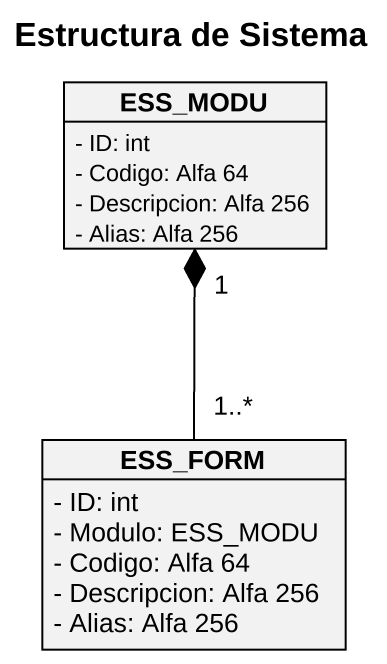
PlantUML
@startuml
title Estructura de Sistema
hide circle
hide empty members
skinparam classAttributeIconSize 0
class ESS_MODU {
  - ID: int
  - Codigo: Alfa 64
  - Descripcion: Alfa 256
  - Alias: Alfa 256
}
class ESS_FORM {
  - ID: int
  - Modulo: ESS_MODU
  - Codigo: Alfa 64
  - Descripcion: Alfa 256
  - Alias: Alfa 256
}
ESS_FORM "1..*" -up-* "1" ESS_MODU
@enduml
